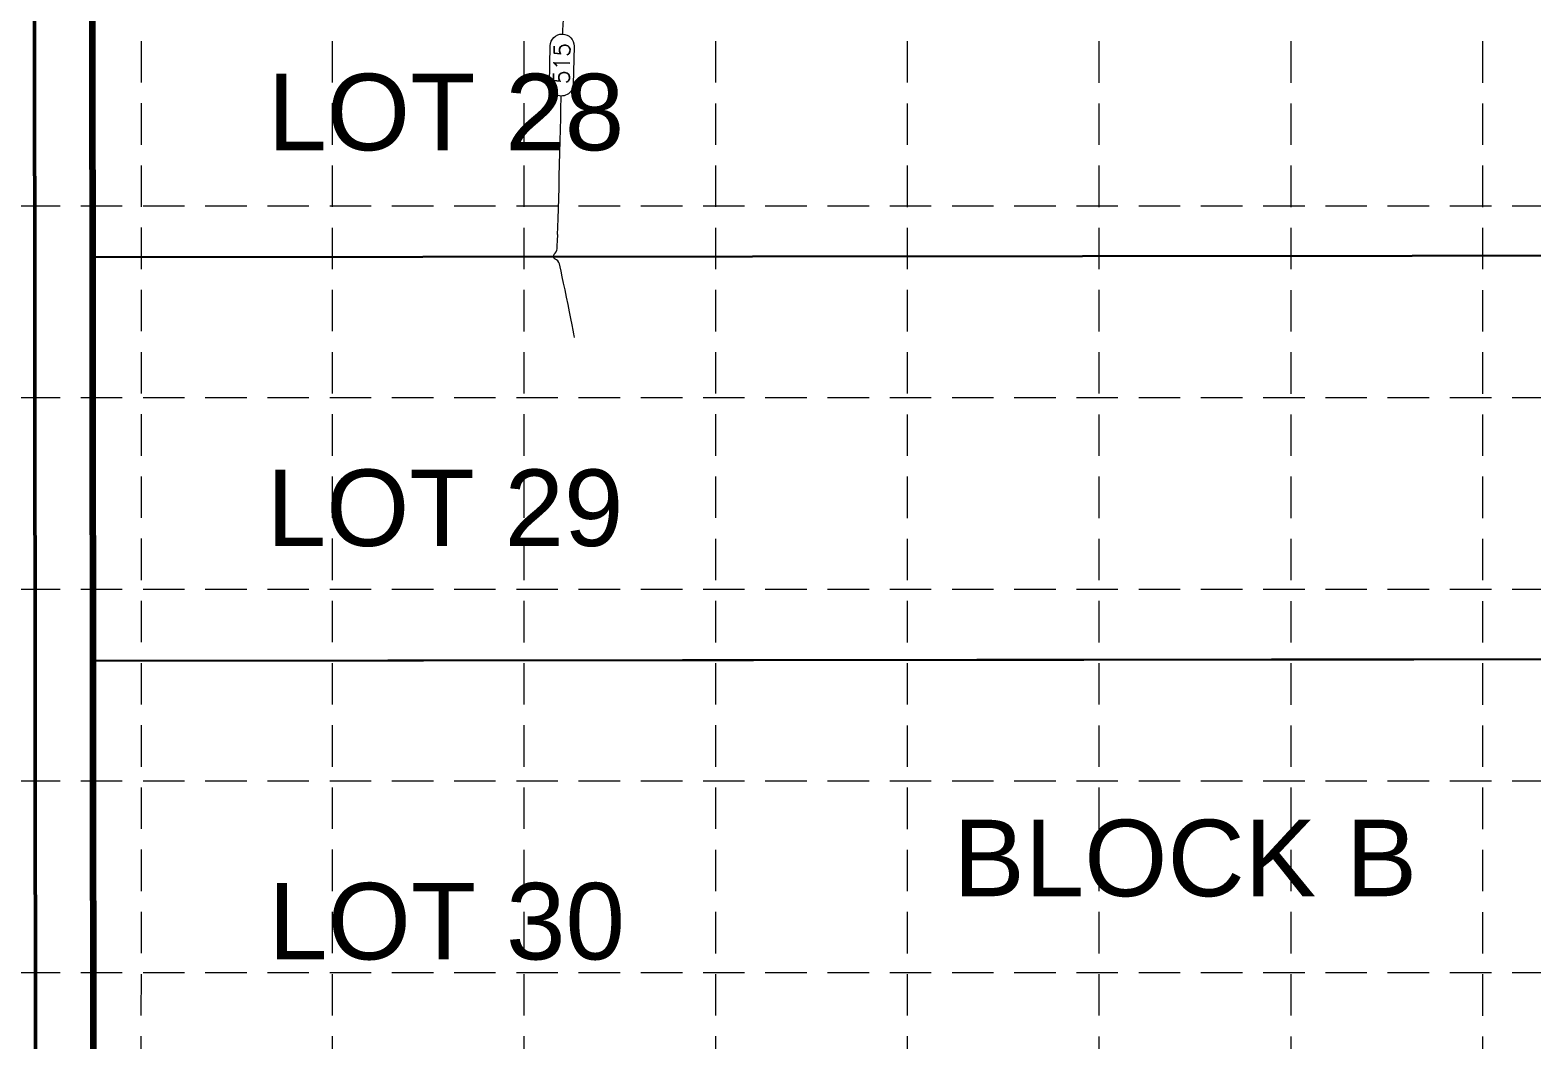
# Model space of a CAD drawing. Header units: feet. Extents: x -406 to 2003, y 7035 to 10885.
# Drawn here: x 343.5 to 814.1, y 8578.4 to 8895 of the extents above; entities that cross this region are included whole.
import ezdxf

# ---------------------------------------------------------------- set-up
doc = ezdxf.new("R2010")
doc.units = ezdxf.units.FT
doc.header["$LTSCALE"] = 40
doc.header["$MEASUREMENT"] = 0
doc.linetypes.add('HIDDEN', pattern=[0.375, 0.25, -0.125])
for name, color, linetype, lineweight in [('1 PROPOSED CONTOURS', 35, 'Continuous', 0), ('LOT NUMBERS', 3, 'Continuous', 35), ('right of way', 3, 'Continuous', 40), ('SILT FENCE', 200, 'Continuous', 100)]:
    doc.layers.add(name, color=color, linetype=linetype, lineweight=lineweight)
for name, color, linetype in [('GRID', 254, 'HIDDEN'), ('lots', 4, 'Continuous'), ('polys', 7, 'Continuous'), ('proposed pavement', 4, 'Continuous')]:
    doc.layers.add(name, color=color, linetype=linetype)
doc.styles.get("Standard").update_dxf_attribs({"font": 'ARIAL.TTF'})

msp = doc.modelspace()

# ---------------------------------------------------------------- linework, layer by layer
at = {"layer": '1 PROPOSED CONTOURS', "color": 35, "elevation": 515}
for points in [[(510.42, 8893.75), (510.47, 8895.05)], [(509.83, 8870.7), (509.89, 8873.79)], [(508.58, 8826.02), (508.63, 8826.46)], [(507.73, 8823.46), (507.57, 8823.67)], [(508.01, 8823.23), (507.73, 8823.46)], [(508.85, 8822.66), (508.42, 8822.97)], [(509.2, 8822.21), (508.85, 8822.66)], [(509.35, 8821.74), (509.2, 8822.21)], [(509.9, 8819.41), (509.59, 8820.78)], [(510.27, 8817.7), (509.9, 8819.41)], [(511.13, 8813.56), (510.68, 8815.72)], [(512.05, 8808.97), (511.58, 8811.28)], [(512.5, 8806.7), (512.05, 8808.97)], [(512.92, 8804.55), (512.5, 8806.7)], [(513.31, 8802.59), (512.92, 8804.55)], [(513.65, 8800.91), (513.31, 8802.59)], [(513.87, 8799.8), (513.65, 8800.91)], [(514, 8799.14), (513.87, 8799.8)], [(514.1, 8798.64), (514.07, 8798.79)]]:
    msp.add_lwpolyline(points, dxfattribs=at)
at = {"layer": '1 PROPOSED CONTOURS', "color": 35, "extrusion": (0.999259, -0.038494, 0), "elevation": 167.69}
msp.add_lwpolyline([(8908.1, 515), (8911.44, 515)], dxfattribs=at)
at = {"layer": '1 PROPOSED CONTOURS', "color": 35, "linetype": 'Continuous', "extrusion": (0.999782, -0.02087, 0)}
for points, elevation in [([(8886.81, 515), (8898.72, 515)], 320.81), ([(8898.72, 515), (8886.81, 515)], 328.31)]:
    msp.add_lwpolyline(points, dxfattribs=dict(at, elevation=elevation))
at = {"layer": '1 PROPOSED CONTOURS', "color": 35, "extrusion": (-0.999794, 0.020277, 0), "elevation": -329.86}
msp.add_lwpolyline([(-8882.31, 515), (-8882.87, 515)], dxfattribs=at)
at = {"layer": '1 PROPOSED CONTOURS', "color": 35, "extrusion": (-0.999745, 0.022563, 0), "elevation": -309.55}
msp.add_lwpolyline([(-8873.13, 515), (-8876.62, 515)], dxfattribs=at)
at = {"layer": '1 PROPOSED CONTOURS', "color": 35, "extrusion": (-0.99976, 0.021911, 0), "elevation": -315.34}
msp.add_lwpolyline([(-8876.42, 515), (-8879.74, 515)], dxfattribs=at)
at = {"layer": '1 PROPOSED CONTOURS', "color": 35, "extrusion": (0.999732, -0.023167, 0), "elevation": 304.19}
msp.add_lwpolyline([(8869.7, 515), (8873.31, 515)], dxfattribs=at)
at = {"layer": '1 PROPOSED CONTOURS', "color": 35, "extrusion": (0.999718, -0.023753, 0), "elevation": 298.99}
msp.add_lwpolyline([(8866.19, 515), (8869.88, 515)], dxfattribs=at)
at = {"layer": '1 PROPOSED CONTOURS', "color": 35, "extrusion": (-0.999688, 0.024975, 0), "elevation": -288.15}
msp.add_lwpolyline([(-8859.18, 515), (-8862.85, 515)], dxfattribs=at)
at = {"layer": '1 PROPOSED CONTOURS', "color": 35, "extrusion": (-0.999704, 0.024348, 0), "elevation": -293.72}
msp.add_lwpolyline([(-8862.67, 515), (-8866.37, 515)], dxfattribs=at)
at = {"layer": '1 PROPOSED CONTOURS', "color": 35, "extrusion": (0.999671, -0.025665, 0), "elevation": 282.04}
msp.add_lwpolyline([(8855.8, 515), (8859.38, 515)], dxfattribs=at)
at = {"layer": '1 PROPOSED CONTOURS', "color": 35, "extrusion": (0.99965, -0.026453, 0), "elevation": 275.06}
msp.add_lwpolyline([(8852.58, 515), (8856.02, 515)], dxfattribs=at)
at = {"layer": '1 PROPOSED CONTOURS', "color": 35, "extrusion": (-0.999592, 0.028552, 0), "elevation": -256.47}
msp.add_lwpolyline([(-8846.9, 515), (-8849.9, 515)], dxfattribs=at)
at = {"layer": '1 PROPOSED CONTOURS', "color": 35, "extrusion": (0.999625, -0.027389, 0), "elevation": 266.77}
msp.add_lwpolyline([(8849.59, 515), (8852.84, 515)], dxfattribs=at)
at = {"layer": '1 PROPOSED CONTOURS', "color": 35, "extrusion": (-0.999548, 0.03007, 0), "elevation": -243.04}
msp.add_lwpolyline([(-8844.57, 515), (-8847.27, 515)], dxfattribs=at)
at = {"layer": '1 PROPOSED CONTOURS', "color": 35, "extrusion": (0.999167, -0.040808, 0), "elevation": 148.02}
msp.add_lwpolyline([(8840.86, 515), (8842.36, 515)], dxfattribs=at)
at = {"layer": '1 PROPOSED CONTOURS', "color": 35, "extrusion": (-0.999375, 0.035359, 0), "elevation": -196.24}
msp.add_lwpolyline([(-8841.42, 515), (-8843.38, 515)], dxfattribs=at)
at = {"layer": '1 PROPOSED CONTOURS', "color": 35, "extrusion": (0.999482, -0.032177, 0), "elevation": 224.39}
msp.add_lwpolyline([(8842.71, 515), (8845.06, 515)], dxfattribs=at)
at = {"layer": '1 PROPOSED CONTOURS', "color": 35, "extrusion": (0.998775, -0.049486, 0), "elevation": 70.19}
msp.add_lwpolyline([(8838.34, 515), (8838.52, 515)], dxfattribs=at)
at = {"layer": '1 PROPOSED CONTOURS', "color": 35, "extrusion": (0.955878, -0.293765, 0), "elevation": -2107.15}
msp.add_lwpolyline([(8583.96, 515), (8584.21, 515)], dxfattribs=at)
at = {"layer": '1 PROPOSED CONTOURS', "color": 35, "extrusion": (-0.844273, 0.535913, 0), "elevation": 4300.62}
msp.add_lwpolyline([(-7722.26, 515), (-7722.61, 515)], dxfattribs=at)
at = {"layer": '1 PROPOSED CONTOURS', "color": 35, "extrusion": (0.758446, -0.651735, 0), "elevation": -5366.3}
msp.add_lwpolyline([(7024.02, 515), (7024.48, 515)], dxfattribs=at)
at = {"layer": '1 PROPOSED CONTOURS', "color": 35, "extrusion": (0.795551, -0.605887, 0), "elevation": -4942.83}
msp.add_lwpolyline([(7328.64, 515), (7329.15, 515)], dxfattribs=at)
at = {"layer": '1 PROPOSED CONTOURS', "color": 35, "extrusion": (0.916808, -0.399329, 0), "elevation": -3058.22}
msp.add_lwpolyline([(8294.3, 515), (8294.86, 515)], dxfattribs=at)
at = {"layer": '1 PROPOSED CONTOURS', "color": 35, "extrusion": (0.998622, -0.052473, 0), "elevation": 44.78}
msp.add_lwpolyline([(8840.99, 515), (8841.98, 515)], dxfattribs=at)
at = {"layer": '1 PROPOSED CONTOURS', "color": 35, "extrusion": (0.994994, 0.099933, 0), "elevation": 1386.75}
msp.add_lwpolyline([(8729.05, 515), (8729.15, 515)], dxfattribs=at)
at = {"layer": '1 PROPOSED CONTOURS', "color": 35, "extrusion": (0.980138, 0.198318, 0), "elevation": 2247.36}
msp.add_lwpolyline([(8547.93, 515), (8548.03, 515)], dxfattribs=at)
at = {"layer": '1 PROPOSED CONTOURS', "color": 35, "extrusion": (0.935353, 0.353716, 0), "elevation": 3595.84}
msp.add_lwpolyline([(8073.71, 515), (8073.89, 515)], dxfattribs=at)
at = {"layer": '1 PROPOSED CONTOURS', "color": 35, "extrusion": (0.530124, 0.84792, 0), "elevation": 7750.7}
msp.add_lwpolyline([(4246.17, 515), (4246.66, 515)], dxfattribs=at)
at = {"layer": '1 PROPOSED CONTOURS', "color": 35, "extrusion": (0.970464, 0.241244, 0), "elevation": 2622.5}
msp.add_lwpolyline([(8437.32, 515), (8438.31, 515)], dxfattribs=at)
at = {"layer": '1 PROPOSED CONTOURS', "color": 35, "extrusion": (0.978904, 0.204318, 0), "elevation": 2301.12}
msp.add_lwpolyline([(8525.41, 515), (8527.42, 515)], dxfattribs=at)
at = {"layer": '1 PROPOSED CONTOURS', "color": 35, "extrusion": (0.980205, 0.197986, 0), "elevation": 2245.97}
msp.add_lwpolyline([(8535.57, 515), (8537.89, 515)], dxfattribs=at)
at = {"layer": '1 PROPOSED CONTOURS', "color": 35, "extrusion": (0.979837, 0.199797, 0), "elevation": 2261.68}
msp.add_lwpolyline([(8518.67, 515), (8519.03, 515)], dxfattribs=at)
at = {"layer": '1 PROPOSED CONTOURS', "color": 35, "linetype": 'Continuous', "extrusion": (0, 0, -1)}
for centre, start, end in [((-510.21, 8890.01, -515), 1.1958, 181.1958), ((-509.96, 8878.1, -515), 181.1958, 1.1958)]:
    msp.add_arc(centre, 3.75, start, end, dxfattribs=at)
at = {"layer": 'GRID', "color": 252, "linetype": 'HIDDEN', "lineweight": 0, "ltscale": 1.3}
for p, q in [((378.22, 7338.09), (378.59, 10819.65)), ((438.26, 7338.08), (438.26, 10822.14)), ((498.33, 7338.07), (498.33, 10822.14)), ((558.4, 7338.06), (558.4, 10822.14)), ((618.47, 7338.05), (618.47, 10822.14)), ((678.53, 7338.04), (678.53, 10822.14)), ((738.6, 7338.03), (738.6, 10822.14)), ((798.67, 7338.02), (798.67, 10822.14)), ((-342.62, 8839.89), (1939.97, 8839.89)), ((-342.62, 8779.82), (1939.97, 8779.82)), ((-342.62, 8719.75), (1939.97, 8719.75)), ((-342.62, 8659.68), (1939.97, 8659.68)), ((-342.62, 8599.61), (1939.97, 8599.61))]:
    msp.add_line(p, q, dxfattribs=at)
at = {"layer": 'lots', "color": 7, "linetype": 'Continuous'}
for p, q in [((879.98, 8824.34), (363.12, 8823.82)), ((879.98, 8824.34), (363.12, 8823.82)), ((880.56, 8697.84), (363.25, 8697.32)), ((880.56, 8697.84), (363.25, 8697.32))]:
    msp.add_line(p, q, dxfattribs=at)
at = {"layer": 'polys', "color": 7, "linetype": 'Continuous'}
for points in [[(363, 8950.32), (363.12, 8823.82), (879.98, 8824.34), (879.4, 8950.83)], [(363.12, 8823.82), (363.25, 8697.32), (880.56, 8697.84), (879.98, 8824.34)], [(363.25, 8697.32), (363.38, 8570.82), (881.14, 8571.34), (880.56, 8697.84)]]:
    msp.add_lwpolyline(points, close=True, dxfattribs=at)
at = {"layer": 'proposed pavement', "color": 7, "linetype": 'Continuous'}
for p, q in [((344.12, 9834.73), (345.65, 8297.83)), ((343.88, 9575.12), (345.15, 8297.83))]:
    msp.add_line(p, q, dxfattribs=at)
at = {"layer": 'right of way', "color": 7, "linetype": 'Continuous'}
msp.add_line((362.12, 9835.82), (363.63, 8317.82), dxfattribs=at)
msp.add_line((362.12, 9835.82), (363.63, 8317.82), dxfattribs=at)
at = {"layer": 'SILT FENCE', "color": 7, "linetype": 'Continuous'}
msp.add_line((363.63, 8317.82), (362.12, 9835.82), dxfattribs=at)

# ---------------------------------------------------------------- texts
at = {"layer": '1 PROPOSED CONTOURS', "color": 35, "linetype": 'Continuous', "insert": (507.46, 8878.16, 515), "char_height": 5, "width": 17.8571, "attachment_point": 1, "rotation": 88.8042}
msp.add_mtext('\\Fsimplex.shx;\\W1.0000000000;\\T1.0000000000;\\o\\l515', dxfattribs=at)
at = {"layer": 'LOT NUMBERS', "color": 7, "linetype": 'Continuous'}
for s, p in [('LOT 28', (417.86, 8857.34)), ('LOT 29', (417.63, 8733.26)), ('BLOCK B', (632.8, 8623.47)), ('LOT 30', (418.11, 8603.65))]:
    msp.add_text(s, height=24, dxfattribs=at).set_placement(p)

doc.saveas('drawing.dxf')
